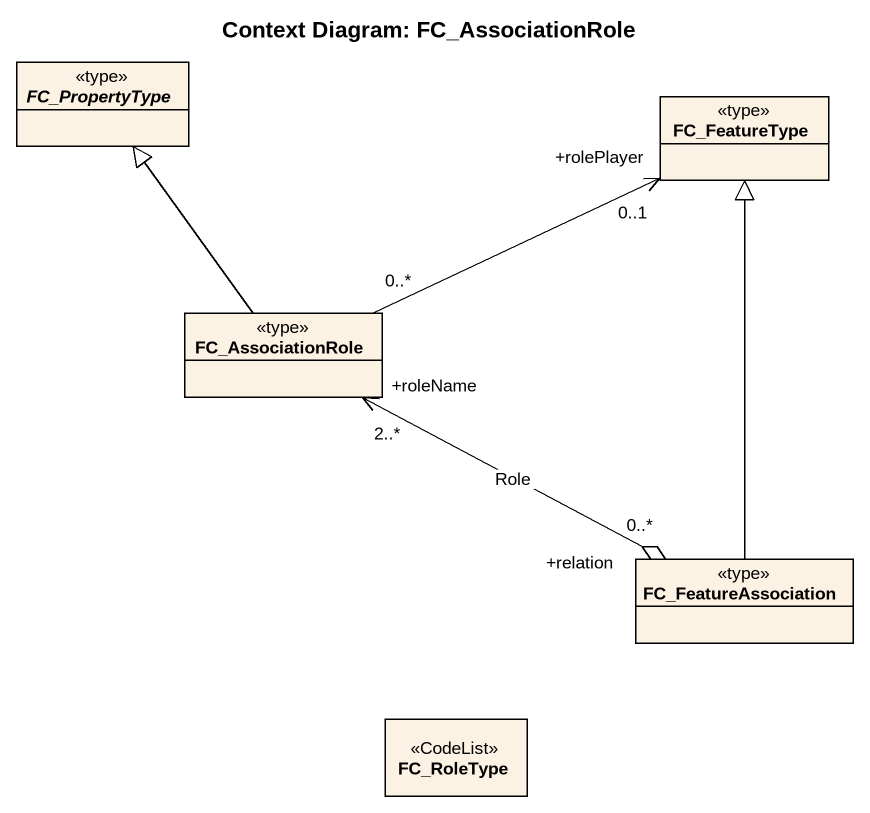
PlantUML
@startuml
title Context Diagram: FC_AssociationRole
hide circle
hide empty members
abstract class FC_PropertyType <<type>>
class FC_FeatureType <<type>>
class FC_AssociationRole <<type>>
class FC_FeatureAssociation <<type>>
class FC_RoleType <<CodeList>>
FC_AssociationRole -up-|> FC_PropertyType
FC_AssociationRole "0..*" -right-> "+rolePlayer\n0..1" FC_FeatureType
FC_FeatureAssociation -up-|> FC_FeatureType
FC_FeatureAssociation "+relation\n0..*" o-left-> "+roleName\n2..*" FC_AssociationRole : Role
@enduml
